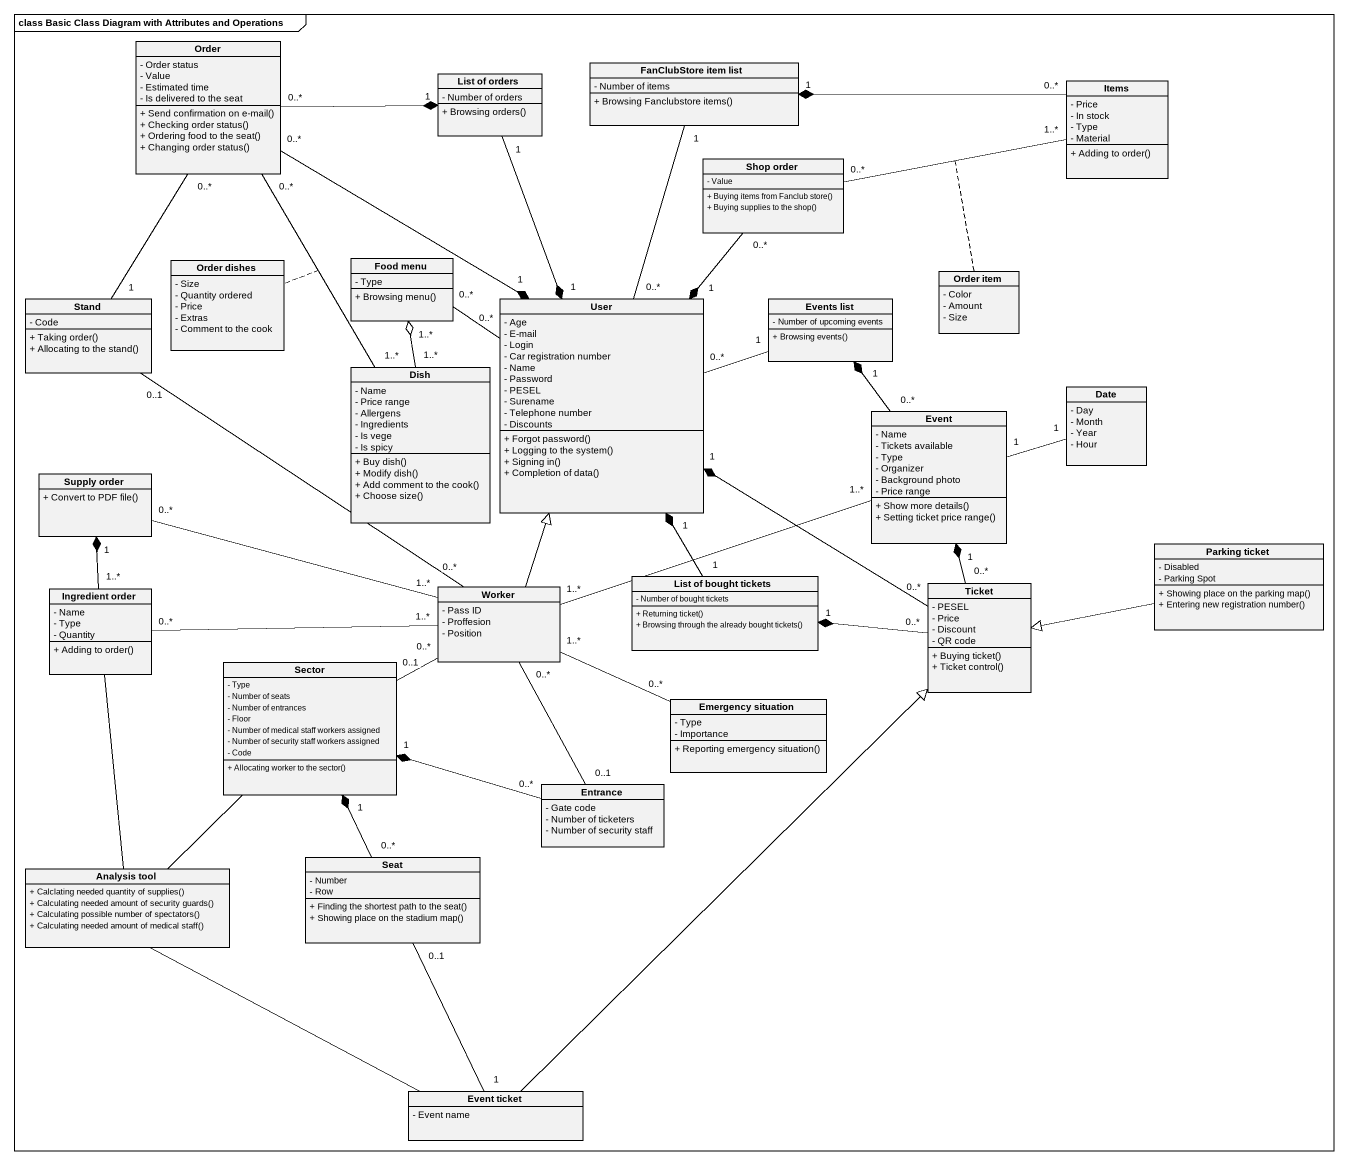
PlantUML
@startuml
mainframe class Basic Class Diagram with Attributes and Operations
hide circle
hide empty members
skinparam classAttributeIconSize 0
class Order {
  - Order status
  - Value
  - Estimated time
  - Is delivered to the seat
  + Send confirmation on e-mail()
  + Checking order status()
  + Ordering food to the seat()
  + Changing order status()
}
class "List of orders" as List_of_orders {
  - Number of orders
  + Browsing orders()
}
class "FanClubStore item list" as FanClubStore_item_list {
  - Number of items
  + Browsing Fanclubstore items()
}
class Items {
  - Price
  - In stock
  - Type
  - Material
  + Adding to order()
}
class "Shop order" as Shop_order {
  - Value
  + Buying items from Fanclub store()
  + Buying supplies to the shop()
}
class "Order dishes" as Order_dishes {
  - Size
  - Quantity ordered
  - Price
  - Extras
  - Comment to the cook
}
class "Food menu" as Food_menu {
  - Type
  + Browsing menu()
}
class Stand {
  - Code
  + Taking order()
  + Allocating to the stand()
}
class User {
  - Age
  - E-mail
  - Login
  - Car registration number
  - Name
  - Password
  - PESEL
  - Surename
  - Telephone number
  - Discounts
  + Forgot password()
  + Logging to the system()
  + Signing in()
  + Completion of data()
}
class "Events list" as Events_list {
  - Number of upcoming events
  + Browsing events()
}
class "Order item" as Order_item {
  - Color
  - Amount
  - Size
}
class Dish {
  - Name
  - Price range
  - Allergens
  - Ingredients
  - Is vege
  - Is spicy
  + Buy dish()
  + Modify dish()
  + Add comment to the cook()
  + Choose size()
}
class Event {
  - Name
  - Tickets available
  - Type
  - Organizer
  - Background photo
  - Price range
  + Show more details()
  + Setting ticket price range()
}
class Date {
  - Day
  - Month
  - Year
  - Hour
}
class "Supply order" as Supply_order {
  + Convert to PDF file()
}
class "Parking ticket" as Parking_ticket {
  - Disabled
  - Parking Spot
  + Showing place on the parking map()
  + Entering new registration number()
}
class "List of bought tickets" as List_of_bought_tickets {
  - Number of bought tickets
  + Returning ticket()
  + Browsing through the already bought tickets()
}
class Ticket {
  - PESEL
  - Price
  - Discount
  - QR code
  + Buying ticket()
  + Ticket control()
}
class "Ingredient order" as Ingredient_order {
  - Name
  - Type
  - Quantity
  + Adding to order()
}
class Worker {
  - Pass ID
  - Proffesion
  - Position
}
class Sector {
  - Type
  - Number of seats
  - Number of entrances
  - Floor
  - Number of medical staff workers assigned
  - Number of security staff workers assigned
  - Code
  + Allocating worker to the sector()
}
class "Emergency situation" as Emergency_situation {
  - Type
  - Importance
  + Reporting emergency situation()
}
class Entrance {
  - Gate code
  - Number of ticketers
  - Number of security staff
}
class "Analysis tool" as Analysis_tool {
  + Calclating needed quantity of supplies()
  + Calculating needed amount of security guards()
  + Calculating possible number of spectators()
  + Calculating needed amount of medical staff()
}
class Seat {
  - Number
  - Row
  + Finding the shortest path to the seat()
  + Showing place on the stadium map()
}
class "Event ticket" as Event_ticket {
  - Event name
}
Order "0..*" -right-* "1" List_of_orders
Order "0..*" --* "1" User
Order "0..*" -- "1..*" Dish
(Order, Dish) .. Order_dishes
List_of_orders "1" --* "1" User
Items "0..*" -left-* "1" FanClubStore_item_list
Items "1..*" -left- "0..*" Shop_order
(Items, Shop_order) .. Order_item
Shop_order "0..*" --* "1" User
Food_menu "0..*" -right- "0..*" User
Stand "1" -up- "0..*" Order
Stand "0..1" -- "0..*" Worker
User "0..*" -up- "1" FanClubStore_item_list
User "0..*" -right- "1" Events_list
Dish "1..*" -up-o "1..*" Food_menu
Event "0..*" -up-* "1" Events_list
Event "1" -right- "1" Date
Supply_order "0..*" -right- "1..*" Worker
Parking_ticket -left-|> Ticket
List_of_bought_tickets "1" -up-* "1" User
Ticket "0..*" -up-* "1" User
Ticket "0..*" -up-* "1" Event
Ticket "0..*" -left-* "1" List_of_bought_tickets
Ingredient_order "1..*" -up-* "1" Supply_order
Worker -up-|> User
Worker "1..*" -right- "1..*" Event
Worker "1..*" -left- "0..*" Ingredient_order
Worker "0..*" -left- "0..1" Sector
Worker "1..*" -right- "0..*" Emergency_situation
Entrance "0..1" -up- "0..*" Worker
Entrance "0..*" -left-* "1" Sector
Analysis_tool -up- Ingredient_order
Analysis_tool -up- Sector
Seat "0..*" -up-* "1" Sector
Event_ticket -up-|> Ticket
Event_ticket -left- Analysis_tool
Event_ticket "1" -up- "0..1" Seat
@enduml
